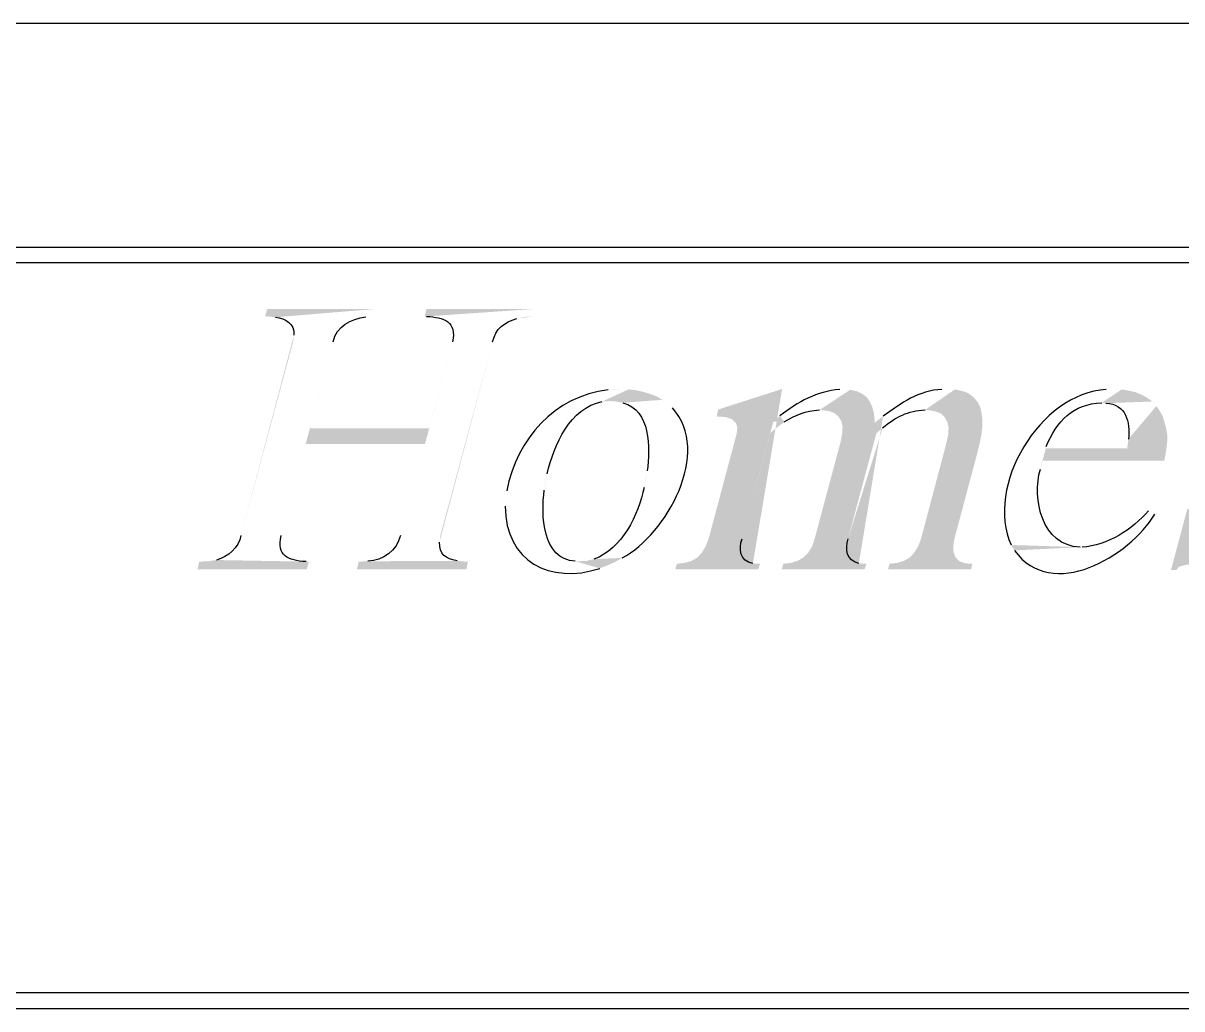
# Model space of a CAD drawing. Header units: inches. Extents: x -167 to 6071, y -6287 to -2731.
# Drawn here: x 879.2 to 1027.3, y -6287.3 to -6161.3 of the extents above; entities that cross this region are included whole.
import ezdxf

# ---------------------------------------------------------------- set-up
doc = ezdxf.new("R2010")
doc.units = ezdxf.units.IN
doc.header["$LTSCALE"] = 96
doc.header["$MEASUREMENT"] = 0
doc.layers.add('PDF_Geometry', color=7, linetype='Continuous', true_color=0x4a4a4a)
doc.layers.add('PDF_Solid Fills', color=7, linetype='Continuous')

msp = doc.modelspace()

# ---------------------------------------------------------------- hatches: boundary and pattern name
at = {"layer": 'PDF_Solid Fills', "transparency": 33554559}
h = msp.add_hatch(color=256, dxfattribs=at)
h.paths.add_polyline_path([(924.33, -6197.8), (910.36, -6197.8), (910.09, -6198.76), (910.36, -6198.76), (911.42, -6198.87)], flags=0)
h.paths.add_polyline_path([(913.77, -6201.16), (913.66, -6202.02), (907, -6226.76)], flags=0)
h.paths.add_polyline_path([(903.85, -6229.91), (902.84, -6230.07), (901.66, -6230.12), (901.45, -6231.08), (915.42, -6231.08), (915.69, -6230.12), (915.32, -6230.12)], flags=0)
h.paths.add_polyline_path([(912.12, -6226.76), (915.26, -6215.08), (930.52, -6215.08), (915.8, -6213.06), (918.78, -6202.02)], flags=0)
h.paths.add_polyline_path([(922.94, -6198.82), (924.06, -6198.76)], flags=0)
h = msp.add_hatch(color=256, dxfattribs=at)
h.paths.add_polyline_path([(944.7, -6197.8), (930.73, -6197.8), (930.46, -6198.76), (930.73, -6198.76)], flags=0)
h.paths.add_polyline_path([(934.04, -6202.02), (931.05, -6213.06), (915.8, -6213.06), (930.52, -6215.08), (927.37, -6226.76)], flags=0)
h.paths.add_polyline_path([(923.21, -6230.07), (922.04, -6230.12), (921.82, -6231.08), (935.8, -6231.08), (936.01, -6230.12), (935.69, -6230.12), (934.62, -6230.02)], flags=0)
h.paths.add_polyline_path([(932.38, -6227.62), (932.49, -6226.76), (939.16, -6202.02)], flags=0)
h.paths.add_polyline_path([(942.25, -6199.03), (943.26, -6198.82), (944.44, -6198.76)], flags=0)
h = msp.add_hatch(color=256, dxfattribs=at)
h.paths.add_polyline_path([(955.48, -6208.04), (955.05, -6208.1), (953.93, -6208.15)], flags=0)
h.paths.add_polyline_path([(940.97, -6221.06), (940.86, -6222.07), (940.76, -6223.03)], flags=0)
h.paths.add_polyline_path([(952.86, -6230.98), (953.82, -6230.6), (954.78, -6230.18), (950.2, -6230.07), (949.72, -6230.07)], flags=0)
h.paths.add_polyline_path([(945.77, -6221), (945.93, -6219.94), (946.14, -6218.87)], flags=0)
h.paths.add_polyline_path([(953.18, -6209.64), (954.2, -6209.59), (960.86, -6209.43), (960.17, -6209), (959.32, -6208.68), (958.46, -6208.42), (957.56, -6208.2), (956.54, -6208.1)], flags=0)
h = msp.add_hatch(color=256, dxfattribs=at)
h.paths.add_polyline_path([(976.17, -6208.04), (968.01, -6210.66), (967.8, -6211.56), (967.85, -6211.56), (968.92, -6211.62), (969.72, -6211.88), (970.25, -6212.36), (970.46, -6212.95), (970.36, -6213.75), (966.78, -6227.19), (966.41, -6228.15), (965.93, -6228.95), (965.34, -6229.59), (964.6, -6230.02), (963.74, -6230.28), (962.73, -6230.39), (962.52, -6231.08), (973.13, -6231.08), (973.34, -6230.39), (972.44, -6230.34)], flags=0)
h.paths.add_polyline_path([(971.05, -6227.19), (974.68, -6213.64), (975.53, -6212.95), (976.44, -6212.26), (975.05, -6212.2)], flags=0)
h = msp.add_hatch(color=256, dxfattribs=at)
h.paths.add_polyline_path([(983.9, -6208.04), (983.53, -6208.1)], flags=0)
h.paths.add_polyline_path([(975.9, -6211.46), (975.05, -6212.2), (976.44, -6212.26)], flags=0)
h.paths.add_polyline_path([(980.97, -6210.71), (987.69, -6210.34), (987.37, -6209.64), (986.94, -6209.06), (986.36, -6208.63), (985.66, -6208.31), (984.86, -6208.15)], flags=0)
h = msp.add_hatch(color=256, dxfattribs=at)
h.paths.add_polyline_path([(997.4, -6208.04), (996.6, -6208.1)], flags=0)
h.paths.add_polyline_path([(989.08, -6211.51), (988.01, -6212.36), (983.9, -6212.9), (983.85, -6213.75), (983.64, -6214.82), (980.33, -6227.19), (980.01, -6228.15), (979.53, -6228.95), (978.89, -6229.59), (978.14, -6230.02), (977.29, -6230.28), (976.33, -6230.39), (976.12, -6231.08), (986.73, -6231.08), (986.94, -6230.39), (985.98, -6230.34)], flags=0)
h.paths.add_polyline_path([(984.6, -6227.19), (988.22, -6213.7), (989.02, -6213)], flags=0)
h.paths.add_polyline_path([(994.46, -6210.71), (1001.5, -6210.39), (1001.18, -6209.75), (1000.81, -6209.27), (1000.33, -6208.84), (999.74, -6208.47), (999.05, -6208.26), (998.25, -6208.1)], flags=0)
h = msp.add_hatch(color=256, dxfattribs=at)
h.paths.add_polyline_path([(1018.57, -6208.04), (1017.61, -6208.1)], flags=0)
h.paths.add_polyline_path([(1005.45, -6227.99), (1005.82, -6228.63), (1014.52, -6228.26), (1014.25, -6228.26)], flags=0)
h.paths.add_polyline_path([(1009.18, -6218.28), (1009.4, -6217.22), (1025.02, -6217.22), (1025.13, -6216.63), (1025.29, -6215.67), (1009.82, -6215.62), (1009.93, -6215.4)], flags=0)
h.paths.add_polyline_path([(1017.02, -6209.8), (1023.48, -6209.64), (1022.84, -6209.16), (1022.14, -6208.79), (1021.4, -6208.47), (1020.49, -6208.26), (1019.58, -6208.1)], flags=0)
h = msp.add_hatch(color=256, dxfattribs=at)
h.paths.add_polyline_path([(960.86, -6209.43), (954.2, -6209.59), (954.94, -6209.64), (955.8, -6209.8)], flags=0)
h.paths.add_polyline_path([(958.94, -6218.5), (958.78, -6219.51), (958.52, -6220.63)], flags=0)
h.paths.add_polyline_path([(952.12, -6229.8), (951.16, -6230.02), (950.2, -6230.07), (954.78, -6230.18), (955.74, -6229.64)], flags=0)
h.paths.add_polyline_path([(962.14, -6210.44), (961.56, -6209.91)], flags=0)
h = msp.add_hatch(color=256, dxfattribs=at)
h.paths.add_polyline_path([(1023.48, -6209.64), (1017.02, -6209.8), (1017.56, -6209.86)], flags=0)
h.paths.add_polyline_path([(1020.44, -6214.44), (1020.28, -6215.62), (1009.82, -6215.62), (1025.29, -6215.67), (1025.4, -6214.71), (1025.4, -6213.86), (1025.24, -6213), (1025.02, -6212.2), (1024.76, -6211.4), (1024.33, -6210.66), (1024.01, -6210.23)], flags=0)
for points in [[(987.69, -6210.34), (980.97, -6210.71), (981.29, -6210.76), (982.2, -6210.87), (982.89, -6211.14), (983.37, -6211.56), (983.74, -6212.15), (983.9, -6212.9), (988.01, -6212.36), (988.01, -6212.1), (987.9, -6211.14)], [(1001.5, -6210.39), (994.46, -6210.71), (994.94, -6210.76), (995.8, -6210.92), (996.49, -6211.19), (996.97, -6211.67), (997.29, -6212.26), (997.45, -6213), (997.4, -6213.86), (997.18, -6214.92), (993.93, -6227.19), (993.56, -6228.15), (993.08, -6228.95), (992.49, -6229.59), (991.74, -6230.02), (990.89, -6230.28), (989.88, -6230.39), (989.72, -6231.08), (1000.33, -6231.08), (1000.49, -6230.39), (999.58, -6230.34), (998.84, -6230.07), (998.36, -6229.59), (998.09, -6228.95), (998.04, -6228.15), (998.2, -6227.19), (1001.24, -6215.78), (1001.45, -6214.87), (1001.66, -6213.75), (1001.77, -6212.79), (1001.77, -6211.88), (1001.66, -6211.08)]]:
    msp.add_hatch(color=256, dxfattribs=at).paths.add_polyline_path(points)
h = msp.add_hatch(color=256, dxfattribs=at)
h.paths.add_polyline_path([(1023.58, -6222.82), (1023, -6223.62)], flags=0)
h.paths.add_polyline_path([(1014.52, -6228.26), (1005.82, -6228.63), (1005.88, -6228.68)], flags=0)
h.paths.add_polyline_path([(1023.8, -6224.04), (1024.33, -6223.14)], flags=0)
h = msp.add_hatch(color=256, dxfattribs=at)
h.paths.add_polyline_path([(1028.81, -6223.4), (1027.96, -6223.4), (1025.88, -6231.19), (1026.57, -6231.19), (1026.89, -6230.76), (1027.9, -6230.5), (1033.29, -6230.44), (1033.13, -6230.44)], flags=0)
h.paths.add_polyline_path([(1028.81, -6225.7), (1028.81, -6224.63)], flags=0)

# ---------------------------------------------------------------- linework, layer by layer
at = {"layer": 'PDF_Geometry'}
msp.add_lwpolyline([(-112.1, -6161.27), (1695.9, -6161.27)], dxfattribs=at)
at = {"layer": 'PDF_Geometry', "color": 7}
for points in [[(774.04, -6189.91), (1748.7, -6189.91), (1748.7, -6287.3), (774.04, -6287.3)], [(776.06, -6285.27), (776.06, -6191.88), (1746.73, -6191.88), (1746.73, -6285.27)]]:
    msp.add_lwpolyline(points, close=True, dxfattribs=at)
for points in [[(911.42, -6198.87), (912.73, -6199.04), (913.87, -6199.68), (913.77, -6201.16)], [(918.78, -6202.02), (919.23, -6199.96), (921.03, -6199.08), (922.94, -6198.82)], [(930.73, -6198.76), (932.94, -6198.88), (934.61, -6199.43), (934.04, -6202.02)], [(939.16, -6202.02), (939.58, -6200.28), (940.63, -6199.56), (942.25, -6199.03)], [(953.93, -6208.15), (947.06, -6208.94), (942.26, -6214.46), (940.97, -6221.06)], [(983.53, -6208.1), (980.62, -6208.33), (978.18, -6209.72), (975.9, -6211.46)], [(996.6, -6208.1), (993.68, -6208.19), (991.36, -6209.89), (989.08, -6211.51)], [(1017.61, -6208.1), (1009.05, -6208.6), (1002.07, -6220.55), (1005.45, -6227.99)], [(946.14, -6218.87), (947.01, -6215.19), (949.04, -6210.46), (953.18, -6209.64)], [(955.8, -6209.8), (959.39, -6210.73), (959.31, -6215.6), (958.94, -6218.5)], [(1009.93, -6215.4), (1011.27, -6212.15), (1013.34, -6209.95), (1017.02, -6209.8)], [(1017.56, -6209.86), (1020.15, -6209.99), (1020.69, -6212.25), (1020.44, -6214.44)], [(955.74, -6229.64), (961.42, -6226.56), (967.26, -6216.11), (962.14, -6210.44)], [(976.44, -6212.26), (978.15, -6211.27), (978.99, -6210.87), (980.97, -6210.71)], [(989.02, -6213), (990.76, -6211.57), (992.2, -6210.85), (994.46, -6210.71)], [(1014.25, -6228.26), (1009.39, -6228.11), (1008.08, -6222.1), (1009.18, -6218.28)], [(949.72, -6230.07), (945.5, -6229.8), (945.33, -6224.11), (945.77, -6221)], [(958.52, -6220.63), (957.81, -6224.12), (955.71, -6228.52), (952.12, -6229.8)], [(940.76, -6223.03), (940.85, -6230.09), (946.49, -6233.07), (952.86, -6230.98)], [(1005.88, -6228.68), (1010.61, -6235.32), (1020.61, -6229.44), (1023.8, -6224.04)], [(1023, -6223.62), (1020.98, -6225.97), (1017.7, -6228.12), (1014.52, -6228.26)], [(907, -6226.76), (906.67, -6228.37), (905.4, -6229.5), (903.85, -6229.91)], [(915.32, -6230.12), (912.94, -6229.98), (911.6, -6229.4), (912.12, -6226.76)], [(927.37, -6226.76), (926.96, -6228.75), (925.16, -6229.95), (923.21, -6230.07)], [(934.62, -6230.02), (933.15, -6229.76), (932.34, -6229.21), (932.38, -6227.62)], [(972.44, -6230.34), (970.79, -6230.04), (970.57, -6228.55), (971.05, -6227.19)], [(985.98, -6230.34), (984.33, -6229.95), (984.25, -6228.59), (984.6, -6227.19)]]:
    msp.add_open_spline(points, degree=3, dxfattribs=at)

doc.saveas('drawing.dxf')
